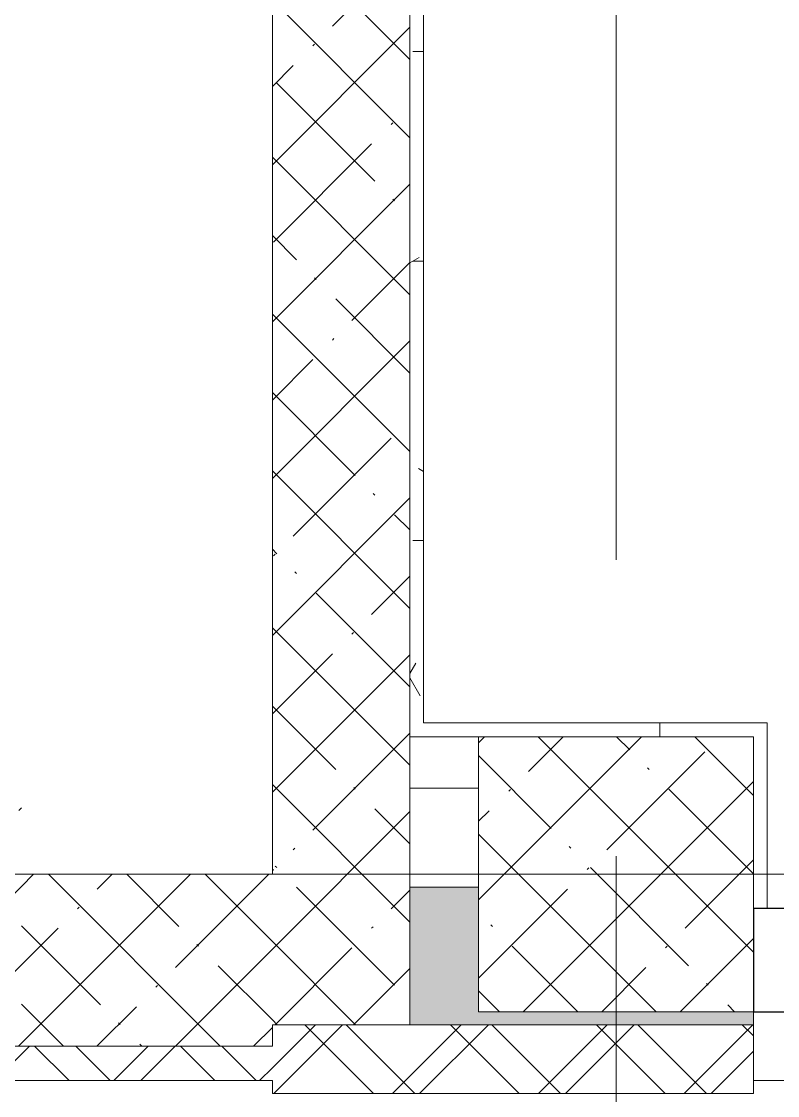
# Model space of a CAD drawing. Header units: metres. Extents: x 50 to 891, y -1294 to 247.
# Drawn here: x 305.07 to 310.57, y -1202.13 to -1194.32 of the extents above; entities that cross this region are included whole.
import ezdxf

# ---------------------------------------------------------------- set-up
doc = ezdxf.new("R2010")
doc.units = ezdxf.units.M
doc.linetypes.add('Линия сетки', pattern=[22.225, 12.7, -3.175, 3.175, -3.175])
doc.layers.add('A-GLAZ-CWMG', color=1, linetype='Continuous', lineweight=9)
doc.layers.add('ВИТРАЖИ', color=1, linetype='Continuous')
doc.layers.add('ПЛАН', color=8, linetype='Continuous')
pattern_1 = [(45, (467.42775, -1464.79405), (-0.5702463, 0.5702463), []), (45, (467.998, -1464.79405), (-0.5702463, 0.5702463), [1.008065, -0.201615, 0.016765, -0.18485])]
pattern_2 = [(45, (467.42775, -1464.79405), (-0.53033, 0.53033), []), (135, (467.42775, -1464.79405), (-0.53033, -0.53033), [])]
pattern_3 = [(135, (-1795.4389, 1051.8707), (-0.57024626, -0.57024626), []), (135, (-1795.4389, 1052.4409), (-0.57024626, -0.57024626), [1.008065, -0.201615, 0.016765, -0.18485])]
pattern_4 = [(135, (-1795.4389, 1051.87066), (-0.53033009, -0.53033009), []), (225, (-1795.4389, 1051.87066), (0.53033009, -0.53033009), [])]
pattern_5 = [(90, (-1795.4389, 1051.87066), (-0.508, 2.032), [0.16764, -1.35636, 0.16764, -9.48436]), (90, (-1795.4389, 1051.87066), (-0.508, 2.032), [-1.69164, -1.35636, 0.16764, -2.88036, -5.08]), (90, (-1795.4389, 1051.87066), (-0.508, 2.032), [-6.096, 0.16764, -1.35636, 0.16764, -3.38836]), (90, (-1795.4389, 1051.87066), (-0.508, 2.032), [-7.78764, -0.84836, 0.16764, -2.37236]), (210, (-1795.6929, 1052.63266), (-1.50576362, -1.455940905), [0.16764, -1.35636, 0.16764, -9.48436]), (210, (-1795.6929, 1052.63266), (-1.50576362, -1.455940905), [-1.69164, -1.35636, 0.16764, -2.88036, -5.08]), (210, (-1795.6929, 1052.63266), (-1.50576362, -1.455940905), [-6.096, 0.16764, -1.35636, 0.16764, -3.38836]), (210, (-1795.6929, 1052.63266), (-1.50576362, -1.455940905), [-7.78764, -0.84836, 0.16764, -2.37236]), (330, (-1796.7089, 1052.88666), (2.01376362, -0.576059095), [0.16764, -1.35636, 0.16764, -9.48436]), (330, (-1796.7089, 1052.88666), (2.01376362, -0.576059095), [-1.69164, -1.35636, 0.16764, -2.88036, -5.08]), (330, (-1796.7089, 1052.88666), (2.01376362, -0.576059095), [-6.096, 0.16764, -1.35636, 0.16764, -3.38836]), (330, (-1796.7089, 1052.88666), (2.01376362, -0.576059095), [-7.78764, -0.84836, 0.16764, -2.37236])]

# ---------------------------------------------------------------- blocks, each defined once
blk = doc.blocks.new('Прямоугольный импост - 50 x 150 мм-7358238--1В')
at = {"layer": 'A-GLAZ-CWMG', "lineweight": 25}
for p, q in [((0, 75), (-50, 75)), ((-50, 75), (-50, -75)), ((0, -75), (0, 75)), ((-50, -75), (0, -75))]:
    blk.add_line(p, q, dxfattribs=at)
blk = doc.blocks.new('Прямоугольный импост - 50 x 150 мм-7358238--1Г')
at = {"layer": 'A-GLAZ-CWMG', "lineweight": 25}
for p, q in [((0, 75), (-50, 75)), ((-50, 75), (-50, -75)), ((0, -75), (0, 75)), ((-50, -75), (0, -75))]:
    blk.add_line(p, q, dxfattribs=at)

msp = doc.modelspace()

# ---------------------------------------------------------------- hatches: boundary and pattern name
at = {"layer": 'ПЛАН', "lineweight": 13}
h = msp.add_hatch(dxfattribs=at)
h.set_pattern_fill('FP_1', color=8, scale=0.005, style=0, pattern_type=2)
h.set_pattern_definition(pattern_1)
h.paths.add_polyline_path([(306.8953, -1201.6126), (307.8953, -1201.6126), (307.8953, -1153.7438), (306.8953, -1153.7438), (306.8953, -1200.6018)])
h = msp.add_hatch(dxfattribs=at)
h.set_pattern_fill('FP_2', color=8, scale=0.005, angle=90, style=0, pattern_type=2)
h.set_pattern_definition(pattern_3)
h.paths.add_polyline_path([(307.8953, -1201.6126), (307.8953, -1153.7438), (306.8953, -1153.7438), (306.8953, -1201.6126)])
h = msp.add_hatch(dxfattribs=at)
h.set_pattern_fill('FP_5', color=8, scale=0.005, style=0, pattern_type=2)
h.set_pattern_definition([(0, (467.42775, -1464.79405), (2.032, 0.508), [0.16764, -1.35636, 0.16764, -1.35636, -8.128]), (0, (467.42775, -1464.79405), (2.032, 0.508), [-3.048, 0.16764, -2.88036, 0.16764, -1.35636, -3.556]), (0, (467.42775, -1464.79405), (2.032, 0.508), [-7.62, 0.16764, -0.84836, 0.16764, -2.37236]), (120, (468.18975, -1464.54005), (-1.4559409, 1.5057636), [0.16764, -1.35636, 0.16764, -9.48436]), (120, (468.18975, -1464.54005), (-1.4559409, 1.5057636), [-1.69164, -1.35636, 0.16764, -2.88036, -5.08]), (120, (468.18975, -1464.54005), (-1.4559409, 1.5057636), [-6.096, 0.16764, -1.35636, 0.16764, -3.38836]), (120, (468.18975, -1464.54005), (-1.4559409, 1.5057636), [-7.78764, -0.84836, 0.16764, -2.37236]), (240, (468.44375, -1463.52405), (-0.5760591, -2.0137636), [0.16764, -1.35636, 0.16764, -9.48436]), (240, (468.44375, -1463.52405), (-0.5760591, -2.0137636), [-1.69164, -1.35636, 0.16764, -2.88036, -5.08]), (240, (468.44375, -1463.52405), (-0.5760591, -2.0137636), [-6.096, 0.16764, -1.35636, 0.16764, -3.38836]), (240, (468.44375, -1463.52405), (-0.5760591, -2.0137636), [-7.78764, -0.84836, 0.16764, -2.37236])])
h.paths.add_polyline_path([(307.9953, -1199.4188), (307.9953, -1167.0188), (307.8953, -1167.0188), (307.8953, -1199.4188)])
h = msp.add_hatch(dxfattribs=at)
h.set_pattern_fill('FP_5', color=8, scale=0.005, angle=90, style=0, pattern_type=2)
h.set_pattern_definition(pattern_5)
h.paths.add_polyline_path([(307.9953, -1167.0188), (307.8953, -1167.0188), (307.8953, -1199.4188), (307.9953, -1199.4188), (307.9953, -1167.1188)])
h = msp.add_hatch(dxfattribs=at)
h.set_pattern_fill('FP_5', color=8, scale=0.005, angle=90, style=0, pattern_type=2)
h.set_pattern_definition(pattern_5)
h.paths.add_polyline_path([(310.3953, -1199.4188), (307.8953, -1199.4188), (307.8953, -1199.5188), (310.3953, -1199.5188)])
h = msp.add_hatch(dxfattribs=at)
h.set_pattern_fill('FP_1', color=8, scale=0.005, style=0, pattern_type=2)
h.set_pattern_definition(pattern_1)
h.paths.add_polyline_path([(303.0703, -1201.5188), (305.0703, -1201.5188), (305.0703, -1199.5188), (303.0703, -1199.5188), (303.0703, -1200.6018)])
h = msp.add_hatch(dxfattribs=at)
h.set_pattern_fill('FP_1', color=8, scale=0.005, style=0, pattern_type=2)
h.set_pattern_definition(pattern_1)
h.paths.add_polyline_path([(308.3953, -1201.5188), (310.3953, -1201.5188), (310.3953, -1199.5188), (308.3953, -1199.5188), (308.3953, -1200.6126)])
h = msp.add_hatch(dxfattribs=at)
h.set_pattern_fill('FP_2', color=8, scale=0.005, angle=90, style=0, pattern_type=2)
h.set_pattern_definition(pattern_3)
h.paths.add_polyline_path([(310.3953, -1199.5188), (308.3953, -1199.5188), (308.3953, -1201.5188), (310.3953, -1201.5188)])
h = msp.add_hatch(dxfattribs=at)
h.set_pattern_fill('FP_1', color=8, scale=0.005, style=0, pattern_type=2)
h.set_pattern_definition(pattern_1)
h.paths.add_polyline_path([(303.0703, -1201.7689), (306.8953, -1201.7689), (306.8953, -1200.5189), (305.0703, -1200.5189), (305.0703, -1201.5188), (303.0703, -1201.5188)])
h = msp.add_hatch(dxfattribs=at)
h.set_pattern_fill('FP_2', color=8, scale=0.005, angle=90, style=0, pattern_type=2)
h.set_pattern_definition(pattern_3)
h.paths.add_polyline_path([(306.8953, -1201.7689), (306.8953, -1200.5189), (305.0703, -1200.5189), (305.0703, -1201.5188), (303.0703, -1201.5188), (303.0703, -1201.7689), (304.5071, -1201.7689)])
h = msp.add_hatch(dxfattribs=at)
h.set_pattern_fill('FP_4', color=8, scale=0.005, style=0, pattern_type=2)
h.set_pattern_definition([(50, (467.4277, -1464.794), (3.643683, -0.31878), [0.381, -4.191]), (355, (467.4277, -1464.794), (-0.70486, 3.82114), [0.3048, -3.3528]), (100.451, (467.7314, -1464.8206), (2.93885, 3.502334), [0.3238, -3.5618]), (46.184, (467.4277, -1463.778), (5.42158, -0.840855), [0.5715, -6.2865]), (96.636, (467.8795, -1463.848), (4.74805, 4.94855), [0.4857, -5.3427]), (351.184, (467.428, -1463.778), (4.7481, 4.94851), [0.4572, -5.0292]), (21, (467.9357, -1464.032), (3.03229, -2.045303), [0.381, -4.191]), (326, (467.9357, -1464.032), (1.23604, 3.683765), [0.3048, -3.3528]), (71.451, (468.1884, -1464.2025), (4.26834, 1.638427), [0.3238, -3.5618]), (37.5, (467.4277, -1464.794), (0.0617735, 1.6911006), [0.03353, -3.27863, 0.03353, -3.37007, -3.3655]), (37.5, (467.4277, -1464.794), (0.0617735, 1.6911006), [-6.71576, 0.03353, -3.33197]), (7.5, (467.4277, -1464.794), (1.336394, 2.003611), [0.03353, -1.90703, 0.03353, -3.20243, -1.2827]), (7.5, (467.4277, -1464.794), (1.336394, 2.003611), [-5.17652, 0.03353, -1.24917]), (327.5, (466.2949, -1464.794), (2.7118167, -0.114577), [0.03353, -1.23647, 0.03353, -9.18667]), (327.5, (466.2949, -1464.794), (2.7118167, -0.114577), [-1.30353, -3.92887, 0.03353, -5.22427]), (317.5, (465.787, -1464.794), (2.962585, 0.508536), [0.03353, -1.61747, 0.03353, -2.59791, -3.7338]), (317.5, (465.787, -1464.794), (2.962585, 0.508536), [-4.28244, 0.03353, -3.70027])])
h.paths.add_polyline_path([(307.8953, -1201.6126), (310.3953, -1201.6126), (310.3953, -1201.5188), (308.3953, -1201.5188), (308.3953, -1200.6126), (307.8953, -1200.6126)])
h.paths.add_polyline_path([(326.3953, -1201.6126), (330.9703, -1201.6126), (330.9703, -1200.6126), (329.5453, -1200.6126), (329.5453, -1201.5188), (327.5453, -1201.5188), (327.5453, -1200.6126), (326.3953, -1200.6126)])
h.paths.add_polyline_path([(346.0703, -1201.6126), (357.0257, -1201.6126), (357.0257, -1200.6126), (355.5453, -1200.6126), (355.5453, -1201.5188), (353.5453, -1201.5188), (353.5453, -1200.6126), (346.0703, -1200.6126)])
h.paths.add_polyline_path([(372.0819, -1201.6126), (373.5453, -1201.6126), (373.5453, -1200.6126), (372.0819, -1200.6126)])
h.paths.add_polyline_path([(379.5453, -1201.6126), (382.9191, -1201.6126), (382.9191, -1200.6126), (381.5453, -1200.6126), (381.5453, -1201.5188), (379.5453, -1201.5188)])
h.paths.add_polyline_path([(403.9191, -1201.6126), (420.3212, -1201.6126), (420.3212, -1200.6126), (417.5453, -1200.6126), (417.5453, -1201.5188), (415.5453, -1201.5188), (415.5453, -1200.6126), (407.5453, -1200.6126), (407.5453, -1201.5188), (405.5453, -1201.5188), (405.5453, -1200.6126), (403.9191, -1200.6126)])
h.paths.add_polyline_path([(441.3212, -1201.6126), (448.569, -1201.6126), (448.569, -1200.6126), (446.5453, -1200.6126), (446.5453, -1201.5188), (444.5453, -1201.5188), (444.5453, -1200.6126), (441.3212, -1200.6126)])
h = msp.add_hatch(dxfattribs=at)
h.set_pattern_fill('FP_2', color=8, scale=0.005, style=0, pattern_type=2)
h.set_pattern_definition(pattern_2)
h.paths.add_polyline_path([(306.8953, -1202.1126), (310.3953, -1202.1126), (310.3953, -1201.6126), (306.8953, -1201.6126), (306.8953, -1202.0189)])
h.paths.add_polyline_path([(326.2953, -1202.1126), (331.0703, -1202.1126), (331.0703, -1201.6126), (326.2953, -1201.6126)])
h.paths.add_polyline_path([(346.0703, -1202.1126), (357.0257, -1202.1126), (357.0257, -1201.6126), (346.0703, -1201.6126)])
h.paths.add_polyline_path([(372.0819, -1202.1126), (373.5453, -1202.1126), (373.5453, -1201.6126), (372.0819, -1201.6126)])
h.paths.add_polyline_path([(379.5453, -1202.1126), (383.0191, -1202.1126), (383.0191, -1201.6126), (379.5453, -1201.6126)])
h.paths.add_polyline_path([(403.8191, -1202.1126), (420.4212, -1202.1126), (420.4212, -1201.6126), (403.8191, -1201.6126)])
h.paths.add_polyline_path([(441.2212, -1202.1126), (449.569, -1202.1126), (449.569, -1201.6126), (441.2212, -1201.6126)])
h = msp.add_hatch(dxfattribs=at)
h.set_pattern_fill('FP_4', color=8, scale=0.005, angle=90, style=0, pattern_type=2)
h.set_pattern_definition(pattern_4)
h.paths.add_polyline_path([(310.3953, -1201.6126), (306.8953, -1201.6126), (306.8953, -1202.1126), (310.3953, -1202.1126)])
h = msp.add_hatch(dxfattribs=at)
h.set_pattern_fill('FP_2', color=8, scale=0.005, style=0, pattern_type=2)
h.set_pattern_definition(pattern_2)
h.paths.add_polyline_path([(303.0703, -1202.0189), (306.8953, -1202.0189), (306.8953, -1201.7689), (303.0703, -1201.7689)])
h = msp.add_hatch(dxfattribs=at)
h.set_pattern_fill('FP_4', color=8, scale=0.005, angle=90, style=0, pattern_type=2)
h.set_pattern_definition(pattern_4)
h.paths.add_polyline_path([(306.8953, -1201.7689), (303.0703, -1201.7689), (303.0703, -1202.0189), (306.8953, -1202.0189)])

# ---------------------------------------------------------------- linework, layer by layer
at = {"layer": 'ПЛАН', "color": 8, "linetype": 'Линия сетки', "lineweight": 13}
for p, q in [((309.3953, -1133.7131), (309.3953, -1212.4289)), ((309.3953, -1156.9566), (309.3953, -1203.5399)), ((321.7506, -1200.5188), (180.9251, -1200.5188)), ((467.6241, -1200.5188), (283.751, -1200.5188))]:
    msp.add_line(p, q, dxfattribs=at)
at = {"layer": 'ПЛАН', "color": 8, "lineweight": 13}
for p, q in [((306.8953, -1154.7438), (306.8953, -1200.5189)), ((306.8953, -1154.7438), (306.8953, -1200.5189)), ((307.8953, -1199.4188), (307.8953, -1167.0188)), ((307.8953, -1167.0188), (307.8953, -1199.4188)), ((307.8953, -1199.4188), (307.8953, -1167.0188)), ((307.8953, -1167.0188), (307.8953, -1199.4188)), ((307.9953, -1199.4188), (307.9953, -1167.1188)), ((307.9953, -1199.4188), (307.9953, -1167.1188)), ((307.8953, -1199.4188), (307.8953, -1199.8938)), ((307.8953, -1199.4188), (307.8953, -1199.5188)), ((310.4953, -1199.4188), (307.9953, -1199.4188)), ((310.4953, -1199.4188), (307.9953, -1199.4188)), ((310.4953, -1200.7688), (310.4953, -1199.4188)), ((310.4953, -1200.7688), (310.4953, -1199.4188)), ((307.8953, -1199.5188), (310.3953, -1199.5188)), ((308.3953, -1199.5188), (307.8953, -1199.5188)), ((307.8953, -1199.5188), (310.3953, -1199.5188)), ((308.3953, -1199.5188), (307.8953, -1199.5188)), ((307.8953, -1199.5188), (307.8953, -1199.8938)), ((310.3953, -1199.5188), (308.3953, -1199.5188)), ((308.3953, -1199.5188), (308.3953, -1200.6126)), ((308.3953, -1199.8938), (308.3953, -1199.5188)), ((310.3953, -1199.5188), (308.3953, -1199.5188)), ((308.3953, -1199.5188), (308.3953, -1200.6126)), ((308.3953, -1199.8938), (308.3953, -1199.5188)), ((310.3953, -1201.5188), (310.3953, -1199.5188)), ((310.3953, -1199.5188), (310.3953, -1200.7688)), ((310.3953, -1201.5188), (310.3953, -1199.5188)), ((310.3953, -1199.5188), (310.3953, -1200.7688)), ((307.8953, -1200.6126), (307.8953, -1199.8938)), ((307.8953, -1199.8938), (308.3953, -1199.8938)), ((307.8953, -1200.6126), (307.8953, -1199.8938)), ((307.8953, -1199.8938), (308.3953, -1199.8938)), ((306.8953, -1200.5189), (305.0703, -1200.5189)), ((306.8953, -1200.5189), (305.0703, -1200.5189)), ((308.3953, -1200.6126), (307.8953, -1200.6126)), ((307.8953, -1200.6126), (307.8953, -1201.6126)), ((308.3953, -1200.6126), (307.8953, -1200.6126)), ((307.8953, -1200.6126), (307.8953, -1201.6126)), ((308.3953, -1200.6126), (308.3953, -1201.5188)), ((308.3953, -1201.5188), (308.3953, -1200.6126)), ((308.3953, -1200.6126), (308.3953, -1201.5188)), ((308.3953, -1201.5188), (308.3953, -1200.6126)), ((310.3953, -1200.7688), (310.4953, -1200.7688)), ((310.3953, -1200.7688), (310.4953, -1200.7688)), ((308.3953, -1201.5188), (310.3953, -1201.5188)), ((310.3953, -1201.5188), (308.3953, -1201.5188)), ((308.3953, -1201.5188), (310.3953, -1201.5188)), ((310.3953, -1201.5188), (308.3953, -1201.5188)), ((310.3953, -1202.1126), (310.3953, -1201.5188)), ((310.3953, -1202.1126), (310.3953, -1201.5188)), ((306.8953, -1201.7689), (306.8953, -1201.6126)), ((306.8953, -1201.6126), (310.3953, -1201.6126)), ((306.8953, -1201.7689), (306.8953, -1201.6126)), ((306.8953, -1201.6126), (310.3953, -1201.6126)), ((303.0703, -1201.7689), (306.8953, -1201.7689)), ((303.0703, -1201.7689), (306.8953, -1201.7689)), ((302.9703, -1202.0189), (306.8953, -1202.0189)), ((302.9703, -1202.0189), (306.8953, -1202.0189)), ((306.8953, -1202.0189), (306.8953, -1202.1126)), ((306.8953, -1202.0189), (306.8953, -1202.1126)), ((310.3953, -1202.0189), (326.2953, -1202.0189)), ((310.3953, -1202.0189), (316.399, -1202.0189)), ((306.8953, -1202.1126), (310.3953, -1202.1126)), ((306.8953, -1202.1126), (310.3953, -1202.1126))]:
    msp.add_line(p, q, dxfattribs=at)

# ---------------------------------------------------------------- block references
at = {"layer": 'ВИТРАЖИ', "color": 1, "lineweight": 70, "xscale": 0.005, "yscale": 0.005, "zscale": 0.005}
for name, rotation in [('Прямоугольный импост - 50 x 150 мм-7358238--1В', 180.0000115496356), ('Прямоугольный импост - 50 x 150 мм-7358238--1Г', 179.9999999999996)]:
    msp.add_blockref(name, (310.3953, -1201.1438), dxfattribs=dict(at, rotation=rotation))

doc.saveas('drawing.dxf')
